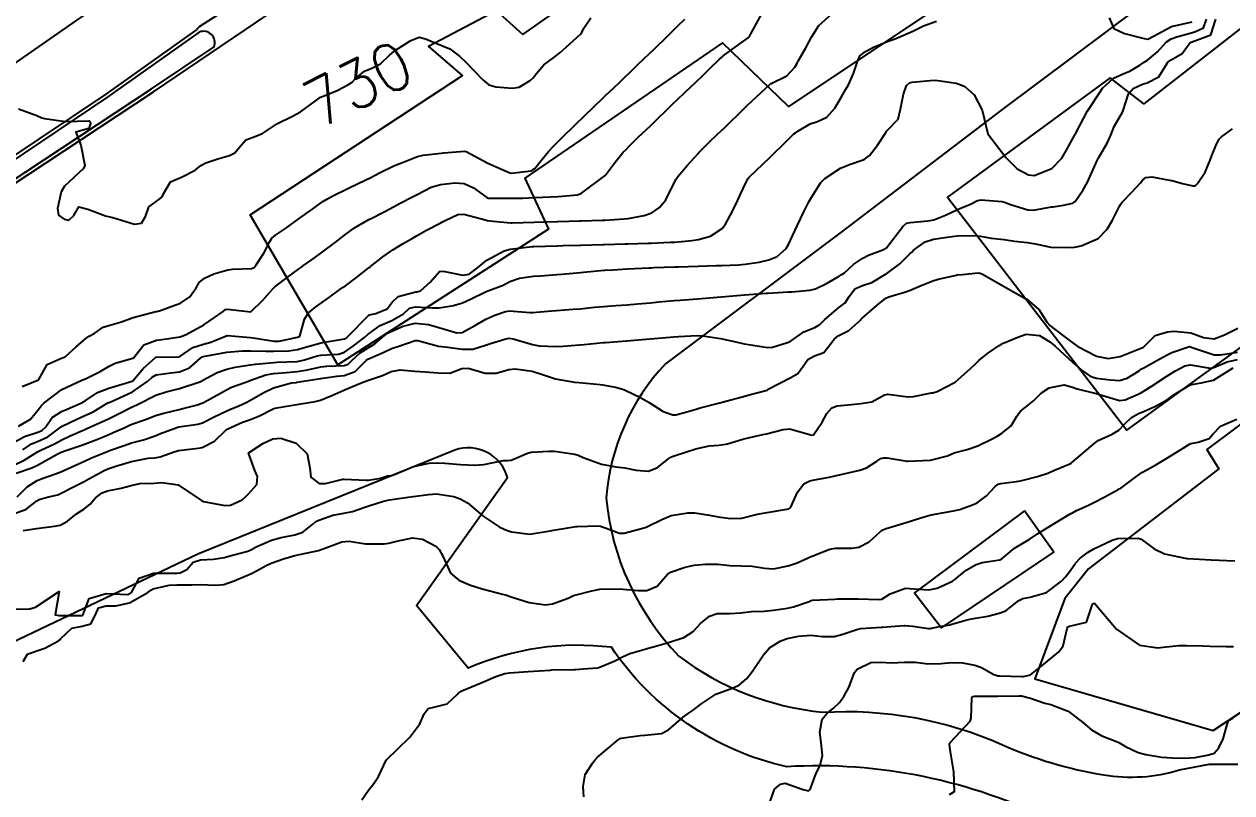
# Model space of a CAD drawing. Header units: metres. Extents: x 318500 to 325275, y 7408834 to 7428799.
# Drawn here: x 320794.9 to 320897.7, y 7414681.8 to 7414747.2 of the extents above; entities that cross this region are included whole.
import ezdxf
from ezdxf.enums import TextEntityAlignment as Align

# ---------------------------------------------------------------- set-up
doc = ezdxf.new("R2010")
doc.units = ezdxf.units.M
doc.header["$MEASUREMENT"] = 0
for name, color, linetype in [('Canteiro', 45, 'Continuous'), ('Cotas', 45, 'Continuous'), ('Curvas de Nivel 1m', 11, 'Continuous'), ('Curvas de Nivel 5m', 15, 'Continuous'), ('Edificações', 30, 'Continuous'), ('Vias Primárias', 230, 'Continuous')]:
    doc.layers.add(name, color=color, linetype=linetype)
doc.styles.add('Style-STANDARD', font='STANDARD.shx')

msp = doc.modelspace()

# ---------------------------------------------------------------- linework, layer by layer
at = {"layer": 'Canteiro'}
msp.add_lwpolyline([(320765.53, 7414715.16), (320773.95, 7414720.86), (320783.41, 7414727.03), (320793.52, 7414733.69), (320805.72, 7414741.74), (320811.03, 7414745.32, 0.65864), (320809.77, 7414746.57), (320801.98, 7414741.05), (320793.4, 7414735.28), (320782.54, 7414728.17), (320771.54, 7414721), (320764.6, 7414716.24, 1.116369), (320765.53, 7414715.16, -0.299671)], format="xyb", dxfattribs=at)
at = {"layer": 'Curvas de Nivel 1m', "flags": 128}
for points, elevation in [([(320794.02, 7414711.66), (320794.89, 7414712.15), (320796.03, 7414712.52), (320796.37, 7414712.66), (320796.71, 7414712.99), (320797.27, 7414713.76), (320798.06, 7414714.29), (320798.54, 7414714.49), (320799.64, 7414714.95), (320800.07, 7414715.2), (320801.12, 7414715.89), (320802.08, 7414716.26), (320804.06, 7414716.86), (320804.09, 7414716.87), (320804.11, 7414716.89), (320805.02, 7414717.96), (320806.03, 7414718.86), (320806.08, 7414718.9), (320806.12, 7414718.91), (320808.03, 7414718.93), (320808.12, 7414718.97), (320809.24, 7414719.72), (320810.14, 7414720.02), (320810.76, 7414720.19), (320812.15, 7414720.75), (320812.18, 7414720.75), (320814.15, 7414720.58), (320814.35, 7414720.55), (320816.14, 7414720.27), (320816.59, 7414720.28), (320818.15, 7414720.61), (320818.22, 7414720.63), (320818.34, 7414720.7), (320818.72, 7414722.13), (320819.07, 7414722.69), (320819.69, 7414723.18), (320820.18, 7414723.53), (320820.85, 7414724.01), (320821.75, 7414724.66), (320822.01, 7414724.85), (320822.21, 7414724.99), (320823.17, 7414725.68), (320824.23, 7414726.53), (320824.28, 7414726.57), (320824.34, 7414726.62), (320825.39, 7414727.45), (320826.24, 7414728.05), (320827.12, 7414728.59), (320827.84, 7414728.99), (320828.26, 7414729.23), (320829.12, 7414729.7), (320830.28, 7414730.31), (320830.43, 7414730.39), (320830.71, 7414730.54), (320831.78, 7414731.04), (320832.29, 7414731.07), (320834.21, 7414730.56), (320834.28, 7414730.54), (320834.78, 7414730.49), (320836.28, 7414730.35), (320836.4, 7414730.35), (320838.28, 7414730.4), (320838.32, 7414730.4), (320839.28, 7414730.43), (320840.24, 7414730.45), (320840.28, 7414730.45), (320842.16, 7414730.51), (320842.28, 7414730.51), (320844.08, 7414730.57), (320844.28, 7414730.57), (320845.95, 7414730.67), (320846.29, 7414730.7), (320847.65, 7414730.95), (320848.29, 7414731.2), (320848.96, 7414731.64), (320849.48, 7414732.29), (320850.33, 7414734.02), (320850.5, 7414734.28), (320851.32, 7414735.25), (320852.24, 7414736.25), (320852.3, 7414736.32), (320852.36, 7414736.38), (320853.3, 7414737.31), (320854.26, 7414738.23), (320854.33, 7414738.29), (320854.39, 7414738.35), (320856.29, 7414740.2), (320856.35, 7414740.26), (320856.41, 7414740.32), (320858.38, 7414742.17), (320858.41, 7414742.2), (320858.44, 7414742.21), (320859.77, 7414742.84), (320860.46, 7414743.58), (320860.67, 7414743.94), (320860.79, 7414744.15), (320861.4, 7414745.22), (320861.89, 7414746.13), (320862.51, 7414747.13), (320863.59, 7414748.1)], 733), ([(320794.2, 7414709.02), (320795.52, 7414709.48), (320796, 7414709.71), (320797.69, 7414710.66), (320798.01, 7414710.81), (320798.43, 7414710.96), (320799.61, 7414711.35), (320800.02, 7414711.5), (320801.06, 7414711.89), (320802.03, 7414712.3), (320802.46, 7414712.49), (320803.38, 7414712.9), (320803.83, 7414713.11), (320804.04, 7414713.19), (320805.28, 7414713.64), (320806.06, 7414713.93), (320806.76, 7414714.15), (320808.06, 7414714.45), (320808.37, 7414714.53), (320809.51, 7414714.82), (320810.07, 7414715.02), (320810.51, 7414715.24), (320812.08, 7414716.13), (320812.52, 7414716.34), (320813.64, 7414716.76), (320813.98, 7414716.87), (320814.09, 7414716.91), (320815.44, 7414717.4), (320816.1, 7414717.52), (320817.21, 7414717.6), (320818.1, 7414717.68), (320818.98, 7414717.82), (320820.11, 7414718.07), (320820.64, 7414718.14), (320822.11, 7414718.21), (320822.44, 7414718.32), (320822.8, 7414718.64), (320823.48, 7414719.28), (320824.14, 7414719.7), (320824.72, 7414720.04), (320825.38, 7414720.61), (320825.81, 7414720.95), (320826.16, 7414721.12), (320827.12, 7414721.54), (320828.16, 7414721.8), (320829.29, 7414721.68), (320830.16, 7414721.43), (320831.7, 7414720.98), (320832.15, 7414721.01), (320833.28, 7414721.62), (320834.17, 7414722.13), (320834.94, 7414722.48), (320835.84, 7414722.8), (320836.18, 7414722.84), (320837.91, 7414722.7), (320838.17, 7414722.7), (320839.75, 7414722.84), (320840.18, 7414722.87), (320841.59, 7414722.98), (320842.18, 7414723.03), (320843.4, 7414723.15), (320844.18, 7414723.22), (320845.23, 7414723.3), (320846.19, 7414723.37), (320847.06, 7414723.45), (320848.19, 7414723.54), (320848.88, 7414723.61), (320850.19, 7414723.73), (320850.7, 7414723.77), (320852.19, 7414723.88), (320852.53, 7414723.91), (320854.2, 7414724.04), (320856.2, 7414724.2), (320858.03, 7414724.34), (320858.2, 7414724.36), (320859.89, 7414724.47), (320860.21, 7414724.48), (320861.73, 7414724.6), (320862.21, 7414724.73), (320863.15, 7414725.17), (320864.23, 7414725.8), (320864.41, 7414725.91), (320864.68, 7414726.09), (320865.49, 7414726.83), (320866.25, 7414727.34), (320866.72, 7414727.59), (320867.94, 7414728.04), (320868.26, 7414728.21), (320869.67, 7414730.02), (320869.98, 7414730.32), (320870.29, 7414730.38), (320871.78, 7414730.5), (320872.29, 7414730.6), (320873.29, 7414730.98), (320874.3, 7414731.47), (320874.64, 7414731.62), (320875.42, 7414731.94), (320876.02, 7414732.23), (320876.32, 7414732.3), (320878.07, 7414732.15), (320878.31, 7414732.09), (320878.82, 7414731.9), (320880.3, 7414731.44), (320880.77, 7414731.41), (320882.31, 7414731.69), (320882.45, 7414731.71), (320883.32, 7414731.84), (320884.12, 7414732.02), (320884.31, 7414732.14), (320885.01, 7414733.14), (320885.36, 7414733.81), (320886.2, 7414735.64), (320886.27, 7414735.8), (320886.3, 7414735.86), (320886.36, 7414735.96), (320887.06, 7414737.11), (320887.35, 7414737.79), (320887.65, 7414738.54), (320888.35, 7414739.77), (320888.42, 7414739.91), (320888.87, 7414741.33), (320889.27, 7414741.76), (320890.06, 7414742.14), (320890.45, 7414742.26), (320891.44, 7414742.75), (320892.03, 7414743.73), (320892.2, 7414744), (320892.48, 7414744.2), (320893.43, 7414744.76), (320894.11, 7414745.7), (320894.5, 7414745.84), (320895.86, 7414746.33), (320896.29, 7414747.67)], 736), ([(320794.39, 7414713.02), (320795.42, 7414713.63), (320796.06, 7414714.42), (320796.31, 7414714.75), (320796.55, 7414714.99), (320798.08, 7414716.15), (320799.77, 7414716.94), (320800.01, 7414717.02), (320800.09, 7414717.05), (320801.34, 7414717.69), (320802.11, 7414718.14), (320802.63, 7414718.39), (320804.12, 7414718.82), (320804.16, 7414718.85), (320804.2, 7414718.89), (320805.05, 7414719.96), (320806.14, 7414720.36), (320806.59, 7414720.41), (320808.15, 7414720.65), (320808.3, 7414720.69), (320808.66, 7414720.83), (320810.16, 7414721.67), (320811.8, 7414722.79), (320812.01, 7414722.95), (320812.17, 7414723), (320814.17, 7414722.76), (320815.18, 7414723.75), (320816.03, 7414724.73), (320816.12, 7414724.81), (320816.2, 7414724.88), (320817.25, 7414725.68), (320818.23, 7414726.39), (320818.4, 7414726.52), (320818.64, 7414726.7), (320819.57, 7414727.36), (320820.24, 7414727.85), (320821.34, 7414728.66), (320821.86, 7414729.05), (320822.26, 7414729.38), (320822.99, 7414729.91), (320824.22, 7414730.62), (320824.26, 7414730.64), (320824.28, 7414730.65), (320825.58, 7414731.31), (320826.3, 7414731.69), (320826.88, 7414732.01), (320827.97, 7414732.58), (320828.31, 7414732.76), (320829.51, 7414733.37), (320830.32, 7414733.59), (320831.54, 7414733.75), (320832.32, 7414733.68), (320833.12, 7414733.31), (320834.24, 7414732.49), (320834.31, 7414732.46), (320834.35, 7414732.45), (320836.31, 7414732.43), (320836.35, 7414732.43), (320837.32, 7414732.45), (320838.31, 7414732.49), (320838.36, 7414732.49), (320840.31, 7414732.58), (320841.98, 7414732.73), (320842.31, 7414732.86), (320844.33, 7414734.36), (320845.18, 7414735.51), (320845.86, 7414736.34), (320846.11, 7414736.59), (320846.37, 7414736.85), (320847.11, 7414737.59), (320847.87, 7414738.32), (320848.14, 7414738.57), (320848.4, 7414738.81), (320849.91, 7414740.29), (320850.16, 7414740.54), (320850.42, 7414740.78), (320851.19, 7414741.51), (320851.99, 7414742.26), (320852.22, 7414742.48), (320852.45, 7414742.7), (320853.23, 7414743.47), (320854.02, 7414744.23), (320854.25, 7414744.45), (320854.47, 7414744.64), (320856.09, 7414745.8), (320856.5, 7414746.09), (320856.56, 7414746.14), (320856.61, 7414746.2), (320856.73, 7414746.42), (320857.67, 7414748.18)], 732), ([(320794.7, 7414716.4), (320796.09, 7414716.97), (320796.12, 7414717), (320796.82, 7414718.28), (320798.12, 7414718.84), (320798.22, 7414718.87), (320798.39, 7414718.97), (320799.3, 7414719.78), (320800.14, 7414720.52), (320800.4, 7414720.68), (320800.84, 7414720.93), (320801.61, 7414721.47), (320802.16, 7414721.62), (320803.17, 7414721.92), (320804.16, 7414722.29), (320806.09, 7414722.78), (320806.17, 7414722.8), (320806.22, 7414722.81), (320806.39, 7414722.86), (320807.7, 7414723.32), (320808.18, 7414723.5), (320808.96, 7414724.05), (320809.52, 7414724.82), (320809.77, 7414725.26), (320810.21, 7414725.62), (320811.01, 7414726), (320812.22, 7414726.35), (320812.61, 7414726.39), (320814.23, 7414726.46), (320814.44, 7414726.55), (320814.62, 7414726.75), (320815.27, 7414727.77), (320815.78, 7414728.74), (320815.95, 7414729.04), (320816.26, 7414729.3), (320817.12, 7414729.87), (320818.28, 7414730.7), (320819.45, 7414731.53), (320820.3, 7414732.14), (320820.63, 7414732.35), (320821.21, 7414732.67), (320822.32, 7414733.2), (320823.42, 7414733.73), (320824.33, 7414734.18), (320825.18, 7414734.62), (320826.34, 7414735.18), (320827.36, 7414735.6), (320828.35, 7414735.98), (320828.82, 7414736.09), (320830.36, 7414736.28), (320830.6, 7414736.31), (320832.36, 7414736.43), (320832.48, 7414736.4), (320834.34, 7414735.41), (320836.22, 7414734.58), (320836.33, 7414734.56), (320838.01, 7414734.77), (320838.34, 7414734.96), (320838.99, 7414735.79), (320839.5, 7414736.42), (320839.92, 7414736.86), (320840.37, 7414737.31), (320840.93, 7414737.86), (320841.49, 7414738.4), (320841.95, 7414738.84), (320842.4, 7414739.27), (320843.53, 7414740.37), (320843.98, 7414740.81), (320844.42, 7414741.24), (320845, 7414741.78), (320845.6, 7414742.34), (320846.03, 7414742.75), (320846.45, 7414743.17), (320847.04, 7414743.75), (320847.63, 7414744.32), (320848.06, 7414744.73), (320848.48, 7414745.13), (320849.67, 7414746.29), (320850.09, 7414746.69), (320850.5, 7414747.1), (320851.11, 7414747.67)], 731), ([(320794.77, 7414711.01), (320795.5, 7414711.52), (320796.02, 7414711.74), (320796.88, 7414712.13), (320798.01, 7414712.97), (320798.03, 7414712.99), (320798.04, 7414713), (320799.36, 7414713.64), (320800.05, 7414713.93), (320800.74, 7414714.25), (320801.84, 7414714.92), (320801.98, 7414715.01), (320802.07, 7414715.04), (320802.26, 7414715.11), (320804.08, 7414715.95), (320805.4, 7414716.87), (320805.76, 7414717.2), (320806.1, 7414717.41), (320807.37, 7414717.58), (320808.1, 7414717.67), (320808.94, 7414718), (320809.88, 7414718.81), (320810.01, 7414718.92), (320810.12, 7414718.95), (320811.68, 7414719.24), (320812.13, 7414719.32), (320813.46, 7414719.44), (320814.13, 7414719.45), (320815.44, 7414719.43), (320816.13, 7414719.41), (320817.4, 7414719.44), (320818.13, 7414719.57), (320819.01, 7414719.82), (320820.14, 7414720.12), (320820.61, 7414720.2), (320822.15, 7414720.46), (320822.27, 7414720.53), (320822.4, 7414720.65), (320824.17, 7414722.46), (320824.27, 7414722.51), (320824.79, 7414722.61), (320825.77, 7414723.01), (320826.18, 7414723.58), (320826.71, 7414724.08), (320828.2, 7414724.47), (320828.29, 7414724.48), (320828.61, 7414724.56), (320829.45, 7414725.32), (320830.22, 7414726.2), (320830.53, 7414726.23), (320832.22, 7414725.88), (320832.76, 7414725.98), (320833.46, 7414726.5), (320834.24, 7414727.15), (320835.72, 7414727.95), (320836.25, 7414728.1), (320838.12, 7414728.31), (320838.25, 7414728.32), (320840.23, 7414728.39), (320840.25, 7414728.39), (320840.27, 7414728.39), (320840.75, 7414728.41), (320842.19, 7414728.45), (320842.25, 7414728.45), (320844.12, 7414728.5), (320844.25, 7414728.5), (320846.03, 7414728.55), (320846.25, 7414728.56), (320847.96, 7414728.61), (320848.25, 7414728.62), (320849.86, 7414728.68), (320850.26, 7414728.69), (320851.69, 7414728.83), (320852.26, 7414728.92), (320853.29, 7414729.21), (320854.28, 7414729.87), (320854.57, 7414730.23), (320855.17, 7414731.34), (320855.58, 7414732.21), (320855.82, 7414732.71), (320856.33, 7414733.8), (320856.46, 7414734.07), (320856.56, 7414734.2), (320858.36, 7414735.92), (320858.48, 7414736.04), (320858.61, 7414736.17), (320859.49, 7414737.04), (320860.39, 7414737.9), (320860.52, 7414738.01), (320860.71, 7414738.15), (320861.77, 7414738.76), (320862.4, 7414738.97), (320863.19, 7414739.32), (320863.88, 7414740.1), (320864.43, 7414741.05), (320864.81, 7414741.71), (320865.02, 7414742.08), (320865.47, 7414743.06), (320865.79, 7414744.08), (320866.01, 7414744.54), (320866.48, 7414744.93), (320867.23, 7414745.32), (320868.5, 7414745.84), (320868.65, 7414745.89), (320869.06, 7414746.03), (320870.51, 7414746.65), (320871.41, 7414747.1), (320872.51, 7414747.49)], 734), ([(320887.23, 7414747.79), (320887.61, 7414746.88), (320888.51, 7414746.45), (320890.21, 7414746.04), (320890.5, 7414745.96), (320890.99, 7414746.23), (320892.51, 7414747.04), (320894.28, 7414747.45)], 734), ([(320794.28, 7414707.02), (320795.12, 7414707.86), (320795.98, 7414708.4), (320796.4, 7414708.57), (320797.54, 7414708.98), (320797.99, 7414709.15), (320798.31, 7414709.28), (320800, 7414710.06), (320800.6, 7414710.33), (320802.01, 7414710.9), (320802.06, 7414710.92), (320803.48, 7414711.43), (320804.02, 7414711.61), (320805.02, 7414711.88), (320806.03, 7414712.22), (320806.49, 7414712.4), (320807.63, 7414712.84), (320807.94, 7414712.95), (320808.04, 7414712.97), (320809.65, 7414713.21), (320810.05, 7414713.33), (320811.03, 7414713.82), (320812.06, 7414714.32), (320812.38, 7414714.46), (320813.13, 7414714.77), (320813.78, 7414715.06), (320814.07, 7414715.21), (320815.21, 7414715.87), (320816.09, 7414716.3), (320817.63, 7414716.71), (320818.03, 7414716.76), (320818.09, 7414716.77), (320819.74, 7414717.04), (320820.1, 7414717.1), (320821.48, 7414717.28), (320822.1, 7414717.34), (320823.05, 7414717.69), (320823.97, 7414718.62), (320824.05, 7414718.7), (320824.12, 7414718.74), (320825.44, 7414719.3), (320826.14, 7414719.63), (320826.85, 7414719.88), (320828.15, 7414720.33), (320828.39, 7414720.32), (320830.14, 7414719.84), (320830.92, 7414719.75), (320832.14, 7414719.6), (320833.05, 7414719.59), (320834.14, 7414719.92), (320834.56, 7414720.06), (320835.87, 7414720.46), (320836.15, 7414720.51), (320836.5, 7414720.46), (320838.14, 7414719.99), (320838.7, 7414719.87), (320840.14, 7414719.81), (320840.71, 7414719.84), (320842.14, 7414719.95), (320842.53, 7414719.99), (320844.15, 7414720.14), (320844.35, 7414720.16), (320846.15, 7414720.3), (320846.18, 7414720.3), (320846.49, 7414720.32), (320848.15, 7414720.46), (320849.82, 7414720.62), (320850.15, 7414720.65), (320850.55, 7414720.67), (320852.15, 7414720.74), (320852.64, 7414720.73), (320854.15, 7414720.5), (320855.43, 7414720.21), (320856.15, 7414720.04), (320856.34, 7414720.01), (320858.14, 7414719.72), (320858.55, 7414719.76), (320859.84, 7414720.15), (320860.07, 7414720.23), (320860.15, 7414720.29), (320861.24, 7414721.06), (320862.17, 7414721.42), (320862.6, 7414721.69), (320863.01, 7414722.11), (320864.19, 7414723.09), (320864.74, 7414723.54), (320865.09, 7414724.08), (320865.57, 7414724.72), (320866.21, 7414725), (320867.01, 7414725.26), (320868.23, 7414725.99), (320868.26, 7414726.01), (320868.3, 7414726.04), (320869.4, 7414726.86), (320870.26, 7414727.69), (320870.41, 7414727.85), (320870.56, 7414728.01), (320871.55, 7414728.71), (320872.27, 7414728.94), (320873.43, 7414729.13), (320874.27, 7414729.22), (320875.6, 7414729.26), (320876.27, 7414729.19), (320877.17, 7414729.02), (320878.27, 7414728.92), (320879.16, 7414728.79), (320880.27, 7414728.66), (320880.96, 7414728.56), (320882.26, 7414728.27), (320883.87, 7414728.23), (320884.26, 7414728.26), (320884.82, 7414728.37), (320886.27, 7414729.01), (320887.05, 7414729.79), (320887.51, 7414730.57), (320888.11, 7414731.77), (320888.18, 7414731.91), (320888.32, 7414732.11), (320889.15, 7414732.94), (320889.87, 7414733.75), (320890.09, 7414734.01), (320890.34, 7414734.21), (320890.85, 7414734.24), (320892.34, 7414733.97), (320892.56, 7414733.93), (320893.46, 7414733.7), (320894.34, 7414733.48), (320894.53, 7414733.49), (320894.74, 7414733.69), (320895.38, 7414734.65), (320895.82, 7414735.68), (320895.96, 7414736.08), (320896.38, 7414737.08), (320896.59, 7414737.46), (320896.79, 7414737.66), (320897.72, 7414738.33)], 737), ([(320793.94, 7414705.56), (320795.01, 7414705.95), (320795.96, 7414706.67), (320796.15, 7414706.8), (320796.83, 7414706.99), (320797.74, 7414707.2), (320797.96, 7414707.29), (320799.06, 7414707.87), (320799.98, 7414708.33), (320800.38, 7414708.54), (320801.07, 7414708.93), (320801.67, 7414709.25), (320801.99, 7414709.39), (320802.75, 7414709.66), (320804, 7414710.03), (320805.43, 7414710.3), (320806, 7414710.35), (320806.44, 7414710.43), (320807.64, 7414710.84), (320807.91, 7414710.94), (320808.01, 7414710.97), (320809.68, 7414711.15), (320810.02, 7414711.21), (320811.07, 7414711.75), (320812.04, 7414712.69), (320812.08, 7414712.74), (320812.14, 7414712.78), (320813.45, 7414713.36), (320814.05, 7414713.58), (320814.91, 7414713.9), (320816.07, 7414714.51), (320816.22, 7414714.57), (320817.07, 7414714.72), (320818.07, 7414714.87), (320819.63, 7414715.13), (320820.08, 7414715.25), (320821.06, 7414715.65), (320822.08, 7414716.09), (320823.36, 7414716.63), (320823.88, 7414716.84), (320824.09, 7414716.92), (320825.36, 7414717.35), (320826.11, 7414717.68), (320826.88, 7414717.82), (320828.11, 7414717.7), (320829, 7414717.66), (320830.11, 7414717.57), (320831.09, 7414717.55), (320832.11, 7414717.95), (320832.65, 7414717.98), (320834.11, 7414717.53), (320835.05, 7414717.53), (320836.11, 7414717.85), (320836.66, 7414717.91), (320838.11, 7414717.7), (320839.15, 7414717.38), (320840.1, 7414717.07), (320841.71, 7414716.77), (320842.1, 7414716.74), (320843.89, 7414716.57), (320844.09, 7414716.55), (320845.21, 7414716.34), (320845.9, 7414716.15), (320846.09, 7414716.07), (320847.27, 7414715.5), (320848.08, 7414715.04), (320849.27, 7414714.29), (320850.07, 7414713.99), (320850.34, 7414714), (320851.27, 7414714.26), (320852.07, 7414714.49), (320852.41, 7414714.58), (320854.08, 7414715.01), (320855.02, 7414715.27), (320856.09, 7414715.57), (320856.58, 7414715.71), (320858.1, 7414716.11), (320858.14, 7414716.13), (320858.19, 7414716.17), (320860.11, 7414717.18), (320860.73, 7414717.52), (320861.16, 7414718.13), (320861.56, 7414718.7), (320862.13, 7414719.02), (320862.93, 7414719.31), (320863.56, 7414720.1), (320863.81, 7414720.44), (320864.16, 7414720.71), (320865.07, 7414721.17), (320866.07, 7414722.07), (320866.12, 7414722.13), (320866.18, 7414722.2), (320867.46, 7414723.32), (320868.2, 7414723.92), (320868.47, 7414724.04), (320869.79, 7414724.43), (320870.21, 7414724.58), (320871.22, 7414725), (320872.22, 7414725.41), (320872.66, 7414725.54), (320874.23, 7414725.88), (320874.29, 7414725.9), (320874.71, 7414725.95), (320876.08, 7414726.08), (320876.23, 7414726.05), (320876.48, 7414725.93), (320878.22, 7414724.94), (320880.12, 7414723.88), (320880.18, 7414723.86), (320880.2, 7414723.84), (320881.25, 7414722.92), (320881.95, 7414721.85), (320882.18, 7414721.61), (320883.24, 7414720.77), (320884.15, 7414720.09), (320884.54, 7414719.82), (320886.14, 7414718.98), (320887.13, 7414718.79), (320888.14, 7414718.97), (320888.71, 7414719.2), (320890.15, 7414719.75), (320891.14, 7414720.76), (320892.17, 7414721.07), (320892.76, 7414721.12), (320894.17, 7414720.97), (320895.25, 7414720.59), (320896.16, 7414720.47), (320897.03, 7414720.8), (320898.18, 7414721.38)], 738), ([(320794.79, 7414704.14), (320795.92, 7414704.31), (320797.46, 7414704.51), (320797.93, 7414704.6), (320798.56, 7414704.96), (320799.33, 7414705.56), (320799.95, 7414705.98), (320800.5, 7414706.39), (320800.95, 7414706.93), (320801.52, 7414707.37), (320801.97, 7414707.53), (320803.13, 7414707.75), (320803.98, 7414707.99), (320804.72, 7414708.14), (320805.98, 7414708.19), (320806.6, 7414708.24), (320807.98, 7414708.05), (320809.79, 7414706.81), (320809.96, 7414706.7), (320810.13, 7414706.63), (320811.95, 7414706.29), (320812.43, 7414706.3), (320813.44, 7414706.77), (320813.72, 7414707.01), (320813.97, 7414707.27), (320814.67, 7414708.06), (320814.72, 7414708.75), (320814.5, 7414709.26), (320814.01, 7414710.58), (320813.98, 7414710.76), (320813.99, 7414710.78), (320814.01, 7414710.8), (320815.19, 7414711.57), (320816.03, 7414711.96), (320816.73, 7414712.02), (320818.02, 7414711.6), (320818.95, 7414710.69), (320819.19, 7414709.49), (320819.26, 7414708.69), (320819.98, 7414708.14), (320820.51, 7414708.15), (320821.99, 7414708.52), (320822.11, 7414708.53), (320823.99, 7414708.43), (320824.17, 7414708.44), (320825.19, 7414708.61), (320825.8, 7414708.8), (320825.99, 7414708.8), (320826.26, 7414708.87), (320828, 7414709.61), (320829.33, 7414709.88), (320830, 7414709.9), (320830.67, 7414709.87), (320832, 7414709.77), (320833.2, 7414709.7), (320834, 7414709.77), (320835.64, 7414710.1), (320836.01, 7414710.12), (320836.32, 7414710.14), (320837.06, 7414710.45), (320837.72, 7414710.74), (320838.02, 7414710.81), (320839.52, 7414710.91), (320840.02, 7414710.9), (320841.75, 7414710.65), (320842.01, 7414710.57), (320842.46, 7414710.38), (320844, 7414709.81), (320845.23, 7414709.57), (320846, 7414709.48), (320846.97, 7414709.29), (320848, 7414709.21), (320848.78, 7414709.52), (320849.74, 7414710.28), (320849.9, 7414710.4), (320850.01, 7414710.45), (320850.27, 7414710.53), (320852.03, 7414711.11), (320853.16, 7414711.36), (320854.03, 7414711.43), (320854.72, 7414711.53), (320856.04, 7414711.92), (320857.11, 7414712.18), (320857.88, 7414712.34), (320858.04, 7414712.37), (320859.46, 7414712.74), (320860.05, 7414712.81), (320861.9, 7414712.26), (320862.04, 7414712.3), (320862.78, 7414713.38), (320863.19, 7414714.1), (320863.6, 7414714.58), (320864.08, 7414714.75), (320865.29, 7414714.87), (320866.08, 7414714.95), (320867.03, 7414715.11), (320868.09, 7414715.7), (320868.37, 7414715.76), (320870.09, 7414715.54), (320870.55, 7414715.55), (320872.1, 7414715.86), (320872.21, 7414715.88), (320872.58, 7414715.98), (320874.11, 7414716.79), (320875.41, 7414717.94), (320875.77, 7414718.29), (320876.13, 7414718.62), (320876.86, 7414719.21), (320877.85, 7414719.91), (320878.04, 7414720.02), (320878.15, 7414720.08), (320879.44, 7414720.61), (320880.16, 7414720.86), (320881.28, 7414720.74), (320882.16, 7414720.22), (320882.61, 7414719.85), (320884.13, 7414718.44), (320884.84, 7414717.82), (320885.6, 7414717.29), (320886.11, 7414717.13), (320887.32, 7414716.99), (320888.11, 7414716.92), (320888.76, 7414717.11), (320889.76, 7414717.75), (320889.98, 7414717.9), (320890.12, 7414717.98), (320891.26, 7414718.61), (320892.14, 7414719.11), (320892.55, 7414719.3), (320893.7, 7414719.7), (320894.04, 7414719.8), (320894.15, 7414719.79), (320894.38, 7414719.69), (320896.14, 7414719.09), (320896.69, 7414719.11), (320898.15, 7414719.34)], 739), ([(320794.78, 7414693.01), (320795.16, 7414693.63), (320795.78, 7414693.85), (320796.64, 7414694.13), (320797.8, 7414694.77), (320797.91, 7414694.85), (320798, 7414694.97), (320798.94, 7414695.83), (320799.82, 7414696.01), (320800.54, 7414696.21), (320800.91, 7414696.93), (320801.19, 7414697.57), (320801.84, 7414697.75), (320802.68, 7414697.75), (320803.84, 7414698), (320805.39, 7414698.87), (320805.64, 7414699.07), (320805.85, 7414699.18), (320807.2, 7414699.5), (320807.86, 7414699.54), (320809.14, 7414699.54), (320809.86, 7414699.57), (320811.15, 7414699.5), (320811.86, 7414699.55), (320812.75, 7414699.88), (320813.87, 7414700.34), (320814.17, 7414700.46), (320814.69, 7414700.75), (320815.46, 7414701.17), (320815.89, 7414701.37), (320816.94, 7414701.75), (320817.9, 7414702.02), (320818.46, 7414702.13), (320819.91, 7414702.46), (320820.55, 7414702.67), (320821.92, 7414703.19), (320822.53, 7414703.25), (320823.91, 7414703.02), (320825.5, 7414703.02), (320825.91, 7414703.08), (320826.58, 7414703.25), (320827.92, 7414703.54), (320828.78, 7414703.41), (320829.91, 7414702.82), (320830.18, 7414702.54), (320830.53, 7414701.91), (320831.17, 7414700.53), (320831.87, 7414699.94), (320832.86, 7414699.51), (320833.86, 7414699.18), (320835.58, 7414698.74), (320835.85, 7414698.67), (320836.48, 7414698.45), (320837.85, 7414698.03), (320839.25, 7414697.82), (320839.84, 7414697.9), (320841.16, 7414698.39), (320841.63, 7414698.61), (320841.85, 7414698.69), (320843.19, 7414699.03), (320843.86, 7414699.16), (320845.01, 7414699.2), (320845.86, 7414699.16), (320847.12, 7414699.05), (320847.86, 7414699.05), (320848.74, 7414699.42), (320849.48, 7414700.28), (320849.67, 7414700.5), (320849.89, 7414700.62), (320851.13, 7414701.02), (320851.89, 7414701.21), (320852.84, 7414701.3), (320853.9, 7414701.28), (320854.92, 7414701.18), (320855.89, 7414701.14), (320856.84, 7414701.13), (320857.89, 7414700.95), (320858.64, 7414700.9), (320859.9, 7414701.15), (320860.65, 7414701.39), (320861.91, 7414701.96), (320862.02, 7414702.01), (320862.28, 7414702.11), (320863.45, 7414702.57), (320863.92, 7414702.66), (320865.32, 7414702.66), (320865.92, 7414702.74), (320866.8, 7414703.18), (320867.72, 7414704.04), (320867.83, 7414704.15), (320867.94, 7414704.22), (320868.23, 7414704.33), (320869.95, 7414704.84), (320871.19, 7414705.23), (320871.95, 7414705.45), (320872.38, 7414705.55), (320873.96, 7414705.83), (320874.52, 7414705.95), (320875.58, 7414706.33), (320875.97, 7414706.51), (320876.79, 7414707.11), (320877.51, 7414707.91), (320877.78, 7414708.11), (320877.99, 7414708.16), (320879.53, 7414708.36), (320880, 7414708.47), (320881.12, 7414708.75), (320882.01, 7414709.03), (320882.56, 7414709.29), (320883.88, 7414709.83), (320883.98, 7414709.88), (320884.02, 7414709.91), (320884.74, 7414710.53), (320886.04, 7414711.64), (320886.28, 7414711.8), (320887.48, 7414712.35), (320888.05, 7414712.7), (320888.57, 7414713.25), (320889.11, 7414713.76), (320889.72, 7414714.11), (320890.08, 7414714.26), (320891.1, 7414714.72), (320892.09, 7414715.26), (320892.37, 7414715.44), (320892.73, 7414715.71), (320894.11, 7414716.54), (320895.06, 7414716.73), (320896.11, 7414716.94), (320897.23, 7414717.65), (320897.78, 7414717.99)], 741), ([(320823.62, 7414681.23), (320824.19, 7414682.06), (320824.63, 7414682.61), (320825.04, 7414683.22), (320825.67, 7414684.6), (320827.69, 7414686.57), (320828.56, 7414687.71), (320828.93, 7414688.55), (320829.27, 7414689), (320829.73, 7414689.11), (320830.87, 7414689.39), (320831.75, 7414690.21), (320831.88, 7414690.38), (320832.13, 7414690.51), (320833.76, 7414691.2), (320835.02, 7414691.73), (320835.77, 7414691.97), (320836.19, 7414692.03), (320837.77, 7414692.15), (320839.64, 7414692.28), (320839.77, 7414692.29), (320841.7, 7414692.31), (320841.77, 7414692.32), (320841.82, 7414692.33), (320842.46, 7414692.37), (320843.66, 7414692.47), (320843.77, 7414692.49), (320845.09, 7414693.03), (320845.79, 7414693.39), (320846.42, 7414693.69), (320847.8, 7414694.08), (320847.97, 7414694.13), (320848.52, 7414694.29), (320849.52, 7414694.57), (320849.81, 7414694.64), (320851.03, 7414695.04), (320851.82, 7414695.57), (320852.15, 7414695.92), (320852.44, 7414696.24), (320853.2, 7414696.87), (320853.84, 7414697.09), (320854.96, 7414697.1), (320855.84, 7414697.14), (320856.77, 7414697.26), (320857.85, 7414697.3), (320858.64, 7414697.36), (320859.85, 7414697.54), (320860.34, 7414697.65), (320861.67, 7414698.12), (320861.8, 7414698.18), (320861.86, 7414698.2), (320861.96, 7414698.22), (320863.86, 7414698.32), (320864.11, 7414698.33), (320865.86, 7414698.34), (320867.63, 7414698.27), (320867.86, 7414698.31), (320868.59, 7414698.76), (320869.87, 7414699.25), (320871.03, 7414699.15), (320871.87, 7414699.09), (320872.59, 7414699.25), (320873.88, 7414699.84), (320874.06, 7414699.96), (320875.06, 7414700.77), (320875.9, 7414701.27), (320876.4, 7414701.42), (320877.91, 7414701.66), (320878.08, 7414701.73), (320878.29, 7414701.9), (320879.17, 7414702.64), (320879.93, 7414703.11), (320880.42, 7414703.39), (320881.13, 7414703.86), (320881.95, 7414704.39), (320883.38, 7414705.26), (320883.96, 7414705.59), (320884.11, 7414705.67), (320884.39, 7414705.82), (320885.46, 7414706.32), (320885.97, 7414706.57), (320886.78, 7414706.99), (320887.99, 7414707.64), (320888.07, 7414707.69), (320888.22, 7414707.77), (320889.24, 7414708.51), (320890.01, 7414709.08), (320890.43, 7414709.33), (320891.19, 7414709.73), (320892.03, 7414710.24), (320893.51, 7414711.17), (320894.04, 7414711.5), (320894.18, 7414711.55), (320894.79, 7414711.68), (320895.73, 7414711.99), (320896.05, 7414712.36), (320896.69, 7414713.03), (320898.07, 7414713.64)], 742), ([(320842.52, 7414681.48), (320842.46, 7414682.37), (320842.62, 7414683.4), (320843.23, 7414684.36), (320843.43, 7414684.61), (320843.67, 7414684.86), (320845.42, 7414686.33), (320845.59, 7414686.44), (320845.69, 7414686.47), (320847.29, 7414686.71), (320847.7, 7414686.74), (320849.11, 7414686.89), (320849.71, 7414687.19), (320850.95, 7414688.26), (320851.4, 7414688.58), (320851.73, 7414688.8), (320852.56, 7414689.42), (320853.75, 7414690.22), (320855.22, 7414690.75), (320855.76, 7414691.03), (320856.39, 7414691.57), (320856.87, 7414692.18), (320857.79, 7414693.58), (320858.31, 7414694.16), (320859.22, 7414694.74), (320859.81, 7414694.95), (320860.78, 7414695.17), (320861.82, 7414695.25), (320862.78, 7414695.14), (320863.82, 7414695.12), (320864.56, 7414695.33), (320865.83, 7414695.77), (320866.07, 7414695.81), (320867.83, 7414695.93), (320867.93, 7414695.93), (320869, 7414696.02), (320869.76, 7414696.08), (320869.83, 7414696.08), (320870.51, 7414696), (320871.83, 7414695.82), (320871.98, 7414695.82), (320872.77, 7414695.97), (320873.67, 7414696.13), (320873.83, 7414696.17), (320875.21, 7414696.57), (320875.84, 7414696.68), (320876.88, 7414696.87), (320877.85, 7414697.12), (320878.43, 7414697.32), (320879.14, 7414697.89), (320879.54, 7414698.21), (320879.86, 7414698.36), (320880.49, 7414698.49), (320881.87, 7414698.87), (320883.15, 7414699.83), (320883.5, 7414700.21), (320883.89, 7414700.73), (320884.35, 7414701.37), (320884.76, 7414701.81), (320885.42, 7414702.31), (320885.92, 7414702.6), (320887.48, 7414703.33), (320887.94, 7414703.46), (320889.68, 7414703.49), (320889.94, 7414703.42), (320891.06, 7414702.59), (320891.92, 7414702.18), (320893.83, 7414701.78), (320893.91, 7414701.77), (320895.91, 7414701.66), (320897.91, 7414701.56)], 743), ([(320858.26, 7414680.79), (320858.72, 7414682.15), (320859.24, 7414682.56), (320859.65, 7414682.64), (320861.18, 7414682.12), (320861.64, 7414682.01), (320861.78, 7414682.12), (320862.28, 7414683.49), (320862.6, 7414684.11), (320862.81, 7414684.97), (320862.7, 7414686.11), (320862.6, 7414687), (320862.79, 7414688.1), (320863.22, 7414688.6), (320863.73, 7414689), (320864.28, 7414689.55), (320864.67, 7414690.08), (320865.05, 7414690.78), (320865.55, 7414692.06), (320865.78, 7414692.36), (320866.93, 7414692.91), (320867.79, 7414692.94), (320868.66, 7414692.89), (320869.79, 7414692.95), (320870.73, 7414692.94), (320871.79, 7414692.81), (320872.93, 7414692.83), (320873.79, 7414692.91), (320874.74, 7414692.9), (320875.79, 7414692.69), (320876.34, 7414692.48), (320877.41, 7414691.91), (320877.78, 7414691.79), (320877.9, 7414691.78), (320879.78, 7414691.73), (320879.92, 7414691.73), (320880.53, 7414691.87), (320881.79, 7414692.89), (320882.93, 7414693.83), (320883.29, 7414694.35), (320883.64, 7414695.82), (320883.71, 7414695.95), (320883.83, 7414696.01), (320885.29, 7414696.35), (320885.76, 7414697.8), (320885.79, 7414697.87), (320885.86, 7414697.94), (320885.99, 7414697.93), (320886.11, 7414697.8), (320887.83, 7414695.77), (320889.81, 7414694.4), (320891.36, 7414694.17), (320891.81, 7414694.22), (320893.15, 7414694.36), (320893.81, 7414694.37), (320895.15, 7414694.33), (320895.81, 7414694.32), (320897.17, 7414694.29), (320897.81, 7414694.27)], 744)]:
    msp.add_lwpolyline(points, dxfattribs=dict(at, elevation=elevation))
at = {"layer": 'Curvas de Nivel 5m', "flags": 128}
for points, elevation in [([(320794, 7414709.71), (320794.88, 7414710.13), (320796.01, 7414710.84), (320796.28, 7414711), (320797.45, 7414711.54), (320798.02, 7414711.84), (320798.79, 7414712.2), (320800.04, 7414712.76), (320800.16, 7414712.81), (320800.45, 7414712.94), (320801.55, 7414713.42), (320802.05, 7414713.67), (320802.89, 7414714.08), (320804.07, 7414714.67), (320804.22, 7414714.74), (320804.53, 7414714.88), (320806.08, 7414715.67), (320806.97, 7414715.96), (320808.08, 7414716.23), (320809.83, 7414716.81), (320810.01, 7414716.9), (320810.09, 7414716.94), (320811.29, 7414717.6), (320812.11, 7414717.89), (320812.84, 7414718.05), (320814.11, 7414718.25), (320814.56, 7414718.31), (320816.12, 7414718.46), (320816.37, 7414718.48), (320818.12, 7414718.55), (320818.25, 7414718.57), (320818.73, 7414718.69), (320819.8, 7414719.01), (320820.13, 7414719.07), (320821.62, 7414719.16), (320822.13, 7414719.33), (320822.89, 7414719.88), (320823.88, 7414720.62), (320824.15, 7414720.86), (320825.16, 7414721.61), (320826.16, 7414722.02), (320827.15, 7414722.59), (320827.68, 7414723.07), (320828.18, 7414723.2), (320829.63, 7414723.09), (320830.18, 7414723.1), (320831.42, 7414723.29), (320832.19, 7414723.54), (320832.85, 7414723.85), (320834.2, 7414724.49), (320835.64, 7414725.04), (320836.21, 7414725.34), (320837.03, 7414725.64), (320838.22, 7414725.79), (320838.81, 7414725.84), (320840.22, 7414725.95), (320840.64, 7414725.98), (320842.23, 7414726.11), (320842.48, 7414726.13), (320844.23, 7414726.3), (320844.28, 7414726.3), (320844.98, 7414726.35), (320846.23, 7414726.42), (320848.03, 7414726.51), (320848.23, 7414726.52), (320848.45, 7414726.53), (320850.23, 7414726.59), (320850.56, 7414726.6), (320852.23, 7414726.65), (320853.77, 7414726.7), (320854.24, 7414726.71), (320855.67, 7414726.77), (320856.24, 7414726.81), (320857.44, 7414726.98), (320858.25, 7414727.18), (320858.95, 7414727.46), (320859.73, 7414728.16), (320859.93, 7414728.49), (320860.27, 7414729.22), (320860.7, 7414730.14), (320861.21, 7414731.22), (320861.66, 7414732.13), (320861.9, 7414732.55), (320862.33, 7414733.23), (320862.68, 7414733.77), (320863.01, 7414734.11), (320864.35, 7414734.99), (320865.13, 7414735.31), (320866.36, 7414735.72), (320866.83, 7414736.06), (320867.49, 7414736.94), (320868.21, 7414738.04), (320868.28, 7414738.15), (320868.39, 7414738.26), (320869.27, 7414739.16), (320869.46, 7414740.02), (320869.7, 7414741.28), (320869.96, 7414742.02), (320870.21, 7414742.25), (320870.44, 7414742.32), (320871.99, 7414742.45), (320872.45, 7414742.48), (320874.19, 7414742.22), (320874.44, 7414742.14), (320874.93, 7414741.95), (320875.73, 7414741.23), (320876.42, 7414739.93), (320876.9, 7414737.92), (320878.36, 7414735.97), (320878.42, 7414735.91), (320879.4, 7414734.94), (320880.35, 7414734.41), (320880.84, 7414734.36), (320882.35, 7414734.95), (320883.19, 7414735.84), (320883.62, 7414736.59), (320884.3, 7414737.83), (320884.33, 7414737.89), (320884.39, 7414737.98), (320885.03, 7414739.21), (320885.34, 7414739.82), (320886.44, 7414741.49), (320886.66, 7414741.8), (320887.58, 7414742.66), (320888.46, 7414743.05), (320888.99, 7414743.24), (320889.84, 7414743.76), (320890.21, 7414744.01), (320890.48, 7414744.18), (320891.32, 7414744.9), (320892.1, 7414745.73), (320892.5, 7414746.01), (320892.97, 7414746.18), (320894.51, 7414746.59), (320895.25, 7414746.94), (320895.51, 7414747.68)], 735), ([(320794.4, 7414740.05), (320795.94, 7414739.46), (320796.39, 7414739.27), (320796.61, 7414739.21), (320798.39, 7414738.97), (320800.39, 7414739.01), (320800.5, 7414738.94), (320800.52, 7414738.8), (320800.38, 7414738.38), (320799.28, 7414738.06), (320799.7, 7414736.95), (320800.05, 7414735.23), (320799.91, 7414734.95), (320798.31, 7414733.45), (320798.03, 7414732.97), (320797.7, 7414731.57), (320797.8, 7414730.98), (320798.28, 7414730.64), (320798.68, 7414730.56), (320799.09, 7414730.96), (320799.54, 7414731.7), (320800.29, 7414731.49), (320801.79, 7414730.92), (320802.28, 7414730.82), (320802.42, 7414730.78), (320804.27, 7414730.22), (320804.85, 7414730.31), (320805.2, 7414730.88), (320805.47, 7414731.69), (320806.3, 7414732.29), (320806.61, 7414732.55), (320806.75, 7414732.86), (320807.34, 7414733.83), (320808.32, 7414734.24), (320809.43, 7414734.82), (320809.92, 7414735.23), (320810.34, 7414735.45), (320811.36, 7414735.78), (320812.35, 7414736.07), (320812.81, 7414736.31), (320813.19, 7414736.77), (320813.75, 7414737.39), (320814.37, 7414737.62), (320815.17, 7414737.95), (320816.34, 7414738.73), (320816.39, 7414738.76), (320817.7, 7414739.42), (320818.4, 7414739.79), (320819.64, 7414740.69), (320820.08, 7414741.02), (320820.42, 7414741.16), (320821.5, 7414741.59), (320822.43, 7414742.09), (320822.78, 7414742.3), (320823.09, 7414742.64), (320823.84, 7414743.25), (320824.45, 7414743.5), (320825.21, 7414743.87), (320825.98, 7414744.61), (320826.47, 7414745.02), (320827.78, 7414745.87), (320828.49, 7414746.15), (320829.04, 7414746.01), (320830.48, 7414745.41), (320831.1, 7414745.16), (320831.92, 7414744.53), (320832.46, 7414744), (320833.92, 7414742.5), (320834.43, 7414742.08), (320835.02, 7414741.9), (320836.43, 7414741.8), (320837.01, 7414741.89), (320837.94, 7414742.45), (320838.2, 7414742.69), (320838.45, 7414743.01), (320839.11, 7414743.78), (320839.94, 7414744.42), (320840.47, 7414744.82), (320841.32, 7414745.56), (320842.21, 7414746.39), (320842.33, 7414746.55), (320842.5, 7414746.91), (320843.11, 7414747.78)], 730), ([(320793.83, 7414697.45), (320795.36, 7414697.48), (320795.84, 7414697.62), (320797.85, 7414698.97), (320797.5, 7414696.98), (320797.83, 7414696.92), (320797.87, 7414696.93), (320799.83, 7414696.91), (320799.85, 7414696.92), (320799.86, 7414696.94), (320800.4, 7414698.38), (320801.85, 7414698.78), (320803.67, 7414698.72), (320803.85, 7414698.75), (320804, 7414698.89), (320804.66, 7414700.09), (320805.87, 7414700.52), (320806.2, 7414700.53), (320807.88, 7414700.52), (320808.16, 7414700.55), (320808.72, 7414700.83), (320809.25, 7414701.46), (320809.89, 7414701.65), (320810.98, 7414701.7), (320811.9, 7414701.85), (320812.61, 7414702.06), (320813.9, 7414702.4), (320814.16, 7414702.5), (320814.62, 7414702.75), (320815.92, 7414703.32), (320816.76, 7414703.56), (320817.92, 7414703.79), (320818.59, 7414704.02), (320819.44, 7414704.68), (320819.7, 7414704.92), (320819.94, 7414705.04), (320821.14, 7414705.46), (320821.94, 7414705.61), (320822.82, 7414705.76), (320823.95, 7414706.16), (320824.3, 7414706.27), (320825.37, 7414706.61), (320825.83, 7414706.73), (320825.96, 7414706.75), (320827.55, 7414706.99), (320827.97, 7414707.05), (320829.3, 7414707.22), (320829.97, 7414707.27), (320831.45, 7414707.04), (320831.97, 7414706.86), (320832.6, 7414706.51), (320833.94, 7414705.36), (320835.3, 7414704.47), (320835.73, 7414704.27), (320835.93, 7414704.18), (320836.35, 7414704.03), (320837.92, 7414703.85), (320839.63, 7414704.12), (320839.93, 7414704.19), (320841.14, 7414704.39), (320841.83, 7414704.49), (320841.93, 7414704.49), (320843.73, 7414704.56), (320843.93, 7414704.53), (320844.42, 7414704.35), (320845.53, 7414703.94), (320845.93, 7414703.92), (320847.4, 7414704.31), (320847.8, 7414704.44), (320847.93, 7414704.49), (320849.14, 7414705.09), (320849.95, 7414705.42), (320851.36, 7414705.66), (320851.95, 7414705.65), (320853.19, 7414705.47), (320853.95, 7414705.33), (320854.99, 7414705.17), (320855.95, 7414705.21), (320857.3, 7414705.53), (320857.95, 7414705.67), (320859.79, 7414705.98), (320859.96, 7414706.01), (320860.04, 7414706.06), (320860.11, 7414706.14), (320860.69, 7414707.42), (320861.22, 7414708.13), (320861.73, 7414708.38), (320861.99, 7414708.45), (320863.4, 7414708.7), (320864, 7414708.83), (320865.01, 7414709.07), (320866.01, 7414709.29), (320866.57, 7414709.5), (320867.43, 7414710.05), (320867.78, 7414710.28), (320868.02, 7414710.34), (320868.32, 7414710.34), (320870.02, 7414710.06), (320870.07, 7414710.06), (320872.02, 7414710.14), (320873.47, 7414710.52), (320874.03, 7414710.75), (320875.13, 7414711.04), (320876.03, 7414711.37), (320877.2, 7414711.92), (320877.74, 7414712.22), (320878.05, 7414712.41), (320878.88, 7414713.07), (320879.37, 7414713.89), (320879.66, 7414714.3), (320880.08, 7414714.61), (320880.78, 7414715.18), (320881.46, 7414715.86), (320882.1, 7414716.29), (320883.39, 7414716.55), (320884.11, 7414716.36), (320884.5, 7414716.22), (320886.1, 7414715.8), (320888.09, 7414715.21), (320888.58, 7414715.27), (320889.68, 7414715.75), (320889.96, 7414715.89), (320890.1, 7414715.97), (320890.78, 7414716.42), (320892.12, 7414717.29), (320892.8, 7414717.71), (320893.66, 7414718.16), (320894.13, 7414718.25), (320895.82, 7414717.98), (320896.13, 7414718.03), (320897.27, 7414718.51), (320898.14, 7414718.7)], 740), ([(320873.64, 7414681.68), (320874.06, 7414681.95), (320874, 7414683.62), (320873.93, 7414683.96), (320873.69, 7414685.5), (320873.63, 7414685.96), (320873.64, 7414686.02), (320873.7, 7414686.13), (320875.4, 7414687.93), (320875.48, 7414688.18), (320875.53, 7414689.93), (320875.65, 7414690.03), (320875.75, 7414690.04), (320877.59, 7414690.06), (320877.75, 7414690.06), (320879.54, 7414690.09), (320879.75, 7414690.08), (320880.52, 7414689.87), (320881.74, 7414689.47), (320882.24, 7414689.35), (320883.73, 7414688.77), (320884.97, 7414687.81), (320885.71, 7414687.18), (320886.6, 7414686.68), (320887.7, 7414686.26), (320888.04, 7414686.11), (320888.61, 7414685.76), (320889.69, 7414685.25), (320890.34, 7414685.08), (320891.69, 7414684.87), (320892.6, 7414684.8), (320893.69, 7414684.78), (320894.54, 7414684.83), (320895.69, 7414685.05), (320896.14, 7414685.21), (320896.55, 7414685.65), (320896.93, 7414686.42), (320897.25, 7414687.64), (320897.38, 7414687.99), (320897.73, 7414688.18)], 745)]:
    msp.add_lwpolyline(points, dxfattribs=dict(at, elevation=elevation))
at = {"layer": 'Edificações'}
for points in [[(320875.74, 7414773.31), (320886.09, 7414757.68), (320859.92, 7414740.23), (320854.3, 7414745.66), (320837.48, 7414734.15), (320839.51, 7414729.79), (320821.58, 7414718.26), (320814.1, 7414731.01), (320832.17, 7414742.88), (320829.29, 7414745.37), (320835.05, 7414748.4), (320837.31, 7414746.38), (320875.74, 7414773.31)], [(320880, 7414705.83), (320870.64, 7414698.84), (320872.96, 7414695.87), (320882.52, 7414702.31), (320880, 7414705.83)]]:
    msp.add_lwpolyline(points, close=True, dxfattribs=at)
for points in [[(320907.76, 7414754.19), (320890.16, 7414740.47), (320887.3, 7414742.68), (320873.46, 7414732.52), (320888.73, 7414712.68), (320908.97, 7414727.41)], [(320910.9, 7414722.53), (320895.54, 7414711.05), (320896.54, 7414709.39), (320885.46, 7414700.88), (320883.45, 7414698.37), (320880.88, 7414691.54), (320896.06, 7414687.13), (320899.72, 7414689.54)]]:
    msp.add_lwpolyline(points, dxfattribs=at)
at = {"layer": 'Vias Primárias'}
for points in [[(321109.37, 7414841.13, 0), (321121.45, 7414845.47, -0.165445)], [(320682.11, 7414602.79), (320689.1, 7414606.23), (320705.55, 7414639.39), (320716.25, 7414659.97), (320724.94, 7414677.68), (320733.1, 7414694.32, -0.109386), (320757.74, 7414718.62), (320799.34, 7414747.56), (320825.75, 7414765.21), (320847.7, 7414779.76), (320885.39, 7414808.85), (320895.37, 7414818.97), (320903.6, 7414829.76), (320918.84, 7414847.08), (320931.04, 7414862.39), (320943.17, 7414878.04), (320958.55, 7414899.33), (320973.11, 7414916.99)], [(320825.77, 7414757.33), (320809.78, 7414747.02, 0.067514), (320809.56, 7414746.79), (320801.81, 7414741.3), (320793.23, 7414735.53)], [(320893.06, 7414751.18), (320878.1, 7414739.99), (320864.42, 7414729.55), (320849.46, 7414718.35, 0.170655), (320844.4, 7414706.93, 0.169853), (320850.59, 7414693.47, 0.139009), (320862.85, 7414688.69, -0.120008), (320878.08, 7414685.94, 0.064248), (320886.75, 7414683.35, 0.114369), (320893.21, 7414683.78), (320895.73, 7414684.28), (320898.17, 7414684.26)], [(320912.69, 7414660.78), (320882.44, 7414679.41, 0.130286), (320859.78, 7414684.05, -0.191958), (320844.85, 7414694.21, 0.133743), (320832.67, 7414692.44), (320828.26, 7414697.78), (320836.01, 7414708.65, 0.435749), (320831.53, 7414710.99), (320809.65, 7414702.15), (320793.82, 7414694.58)]]:
    msp.add_lwpolyline(points, format="xyb", dxfattribs=at)
msp.add_lwpolyline([(320793.68, 7414733.44), (320805.88, 7414741.49), (320810.71, 7414744.74), (320816.65, 7414748.78)], dxfattribs=at)

# ---------------------------------------------------------------- texts
at = {"layer": 'Cotas', "style": 'Style-STANDARD'}
msp.add_text('730', height=4, rotation=26.2742, dxfattribs=at).set_placement((320823.29, 7414742.17, 730), align=Align.MIDDLE_CENTER)

doc.saveas('drawing.dxf')
